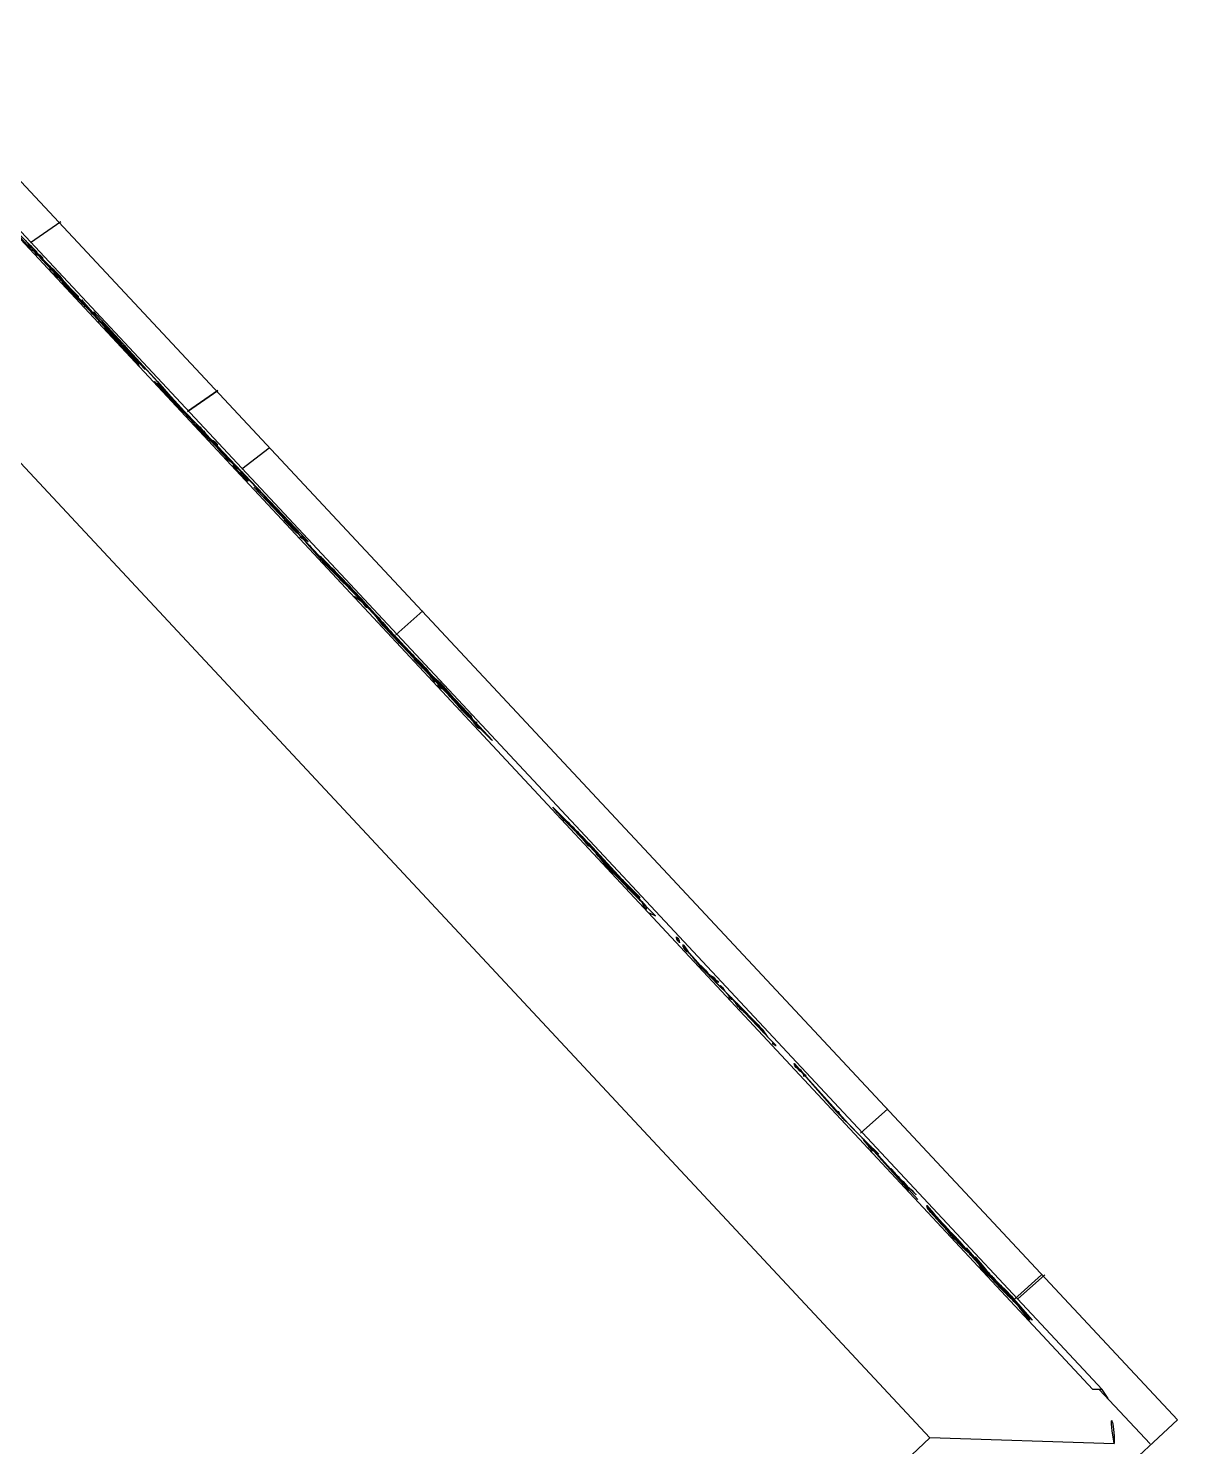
# Model space of a CAD drawing. Header units: millimetres. Extents: x -3.16865624 to -3.16864864, y -11.87708813 to -11.87708127.
# Drawn here: x -3.168653559 to -3.1686535209, y -11.8770827714 to -11.8770827244 of the extents above; entities that cross this region are included whole.
import ezdxf

# ---------------------------------------------------------------- set-up
doc = ezdxf.new("R2010")
doc.units = ezdxf.units.MM

msp = doc.modelspace()

# ---------------------------------------------------------------- linework, layer by layer
at = {"color": 7, "linetype": 'Continuous', "lineweight": 25}
for p, q in [((-3.1686535892, -11.8770826974), (-3.1686535209, -11.8770827705)), ((-3.1686535237, -11.8770827695), (-3.1686535885, -11.8770827)), ((-3.1686535883, -11.8770827), (-3.1686535234, -11.8770827695)), ((-3.1686535905, -11.8770827053), (-3.1686535291, -11.8770827711)), ((-3.1686535585, -11.877082732), (-3.1686535585, -11.8770827321)), ((-3.1686535573, -11.8770827334), (-3.1686535562, -11.8770827345)), ((-3.1686535573, -11.8770827334), (-3.1686535573, -11.8770827334)), ((-3.1686535553, -11.8770827356), (-3.1686535572, -11.8770827334)), ((-3.1686535569, -11.8770827338), (-3.1686535568, -11.8770827339)), ((-3.1686535569, -11.8770827338), (-3.1686535569, -11.8770827338)), ((-3.1686535551, -11.8770827357), (-3.1686535569, -11.8770827338)), ((-3.1686535569, -11.8770827338), (-3.1686535569, -11.8770827338)), ((-3.1686535568, -11.8770827338), (-3.1686535547, -11.8770827361)), ((-3.1686535568, -11.8770827338), (-3.1686535568, -11.8770827338)), ((-3.1686535567, -11.877082734), (-3.1686535568, -11.8770827338)), ((-3.1686535568, -11.8770827338), (-3.1686535568, -11.8770827338)), ((-3.1686535568, -11.8770827339), (-3.1686535568, -11.8770827339)), ((-3.1686535562, -11.8770827345), (-3.1686535562, -11.8770827345)), ((-3.1686535561, -11.8770827346), (-3.1686535561, -11.8770827346)), ((-3.1686535561, -11.8770827346), (-3.1686535561, -11.8770827346)), ((-3.1686535561, -11.8770827346), (-3.1686535561, -11.8770827346)), ((-3.1686535558, -11.8770827349), (-3.1686535558, -11.8770827349)), ((-3.1686535558, -11.8770827349), (-3.1686535558, -11.8770827349)), ((-3.1686535538, -11.8770827371), (-3.1686535558, -11.8770827349)), ((-3.1686535554, -11.8770827354), (-3.1686535553, -11.8770827356)), ((-3.1686535551, -11.8770827357), (-3.1686535551, -11.8770827357)), ((-3.1686535548, -11.8770827361), (-3.1686535548, -11.8770827361)), ((-3.1686535548, -11.8770827361), (-3.1686535548, -11.8770827361)), ((-3.1686535529, -11.8770827381), (-3.1686535548, -11.8770827361)), ((-3.1686535548, -11.8770827361), (-3.1686535533, -11.8770827376)), ((-3.1686535548, -11.8770827361), (-3.1686535548, -11.8770827361)), ((-3.1686535547, -11.8770827361), (-3.1686535533, -11.8770827377)), ((-3.1686535547, -11.8770827361), (-3.1686535547, -11.8770827361)), ((-3.1686535544, -11.8770827365), (-3.1686535544, -11.8770827365)), ((-3.1686535544, -11.8770827365), (-3.1686535544, -11.8770827365)), ((-3.1686535537, -11.8770827371), (-3.1686535527, -11.8770827364)), ((-3.1686535537, -11.8770827372), (-3.1686535538, -11.8770827371)), ((-3.1686535517, -11.8770827393), (-3.1686535537, -11.8770827372)), ((-3.1686535533, -11.8770827376), (-3.1686535533, -11.8770827376)), ((-3.1686535533, -11.8770827376), (-3.1686535533, -11.8770827376)), ((-3.1686535533, -11.8770827376), (-3.1686535533, -11.8770827376)), ((-3.1686535533, -11.8770827376), (-3.1686535533, -11.8770827376)), ((-3.1686535533, -11.8770827377), (-3.1686535518, -11.8770827392)), ((-3.1686535533, -11.8770827377), (-3.1686535533, -11.8770827377)), ((-3.1686535529, -11.8770827381), (-3.1686535529, -11.8770827381)), ((-3.1686535519, -11.877082739), (-3.168653551, -11.8770827383)), ((-3.1686535525, -11.8770827385), (-3.1686535523, -11.8770827387)), ((-3.1686535525, -11.8770827385), (-3.1686535525, -11.8770827385)), ((-3.1686535497, -11.8770827414), (-3.1686535525, -11.8770827385)), ((-3.1686535525, -11.8770827385), (-3.1686535525, -11.8770827385)), ((-3.1686535519, -11.8770827391), (-3.1686535519, -11.8770827391)), ((-3.1686535518, -11.8770827392), (-3.1686535497, -11.8770827414)), ((-3.1686535518, -11.8770827392), (-3.1686535518, -11.8770827392)), ((-3.1686535518, -11.8770827393), (-3.1686535518, -11.8770827393)), ((-3.1686535517, -11.8770827393), (-3.1686535517, -11.8770827393)), ((-3.1686535517, -11.8770827393), (-3.1686535517, -11.8770827393)), ((-3.1686535515, -11.8770827396), (-3.1686535496, -11.8770827416)), ((-3.1686535515, -11.8770827396), (-3.1686535515, -11.8770827396)), ((-3.1686535497, -11.8770827415), (-3.1686535509, -11.8770827402)), ((-3.1686535505, -11.8770827407), (-3.1686535505, -11.8770827407)), ((-3.1686535505, -11.8770827407), (-3.1686535505, -11.8770827407)), ((-3.1686535499, -11.8770827412), (-3.16865355, -11.8770827413)), ((-3.1686535499, -11.8770827413), (-3.1686535497, -11.8770827414)), ((-3.1686535497, -11.8770827414), (-3.1686535499, -11.8770827413)), ((-3.1686535498, -11.8770827414), (-3.1686535492, -11.8770827421)), ((-3.1686535497, -11.8770827414), (-3.1686535497, -11.8770827414)), ((-3.1686535497, -11.8770827414), (-3.1686535497, -11.8770827414)), ((-3.1686535495, -11.8770827417), (-3.1686535497, -11.8770827415)), ((-3.1686535496, -11.8770827416), (-3.1686535496, -11.8770827416)), ((-3.1686535483, -11.877082743), (-3.1686535495, -11.8770827417)), ((-3.1686535492, -11.8770827421), (-3.1686535487, -11.8770827426)), ((-3.1686535492, -11.8770827421), (-3.1686535492, -11.8770827421)), ((-3.1686535489, -11.8770827424), (-3.1686535477, -11.8770827436)), ((-3.1686535489, -11.8770827424), (-3.1686535489, -11.8770827424)), ((-3.1686535485, -11.8770827428), (-3.1686535485, -11.8770827428)), ((-3.1686535477, -11.8770827436), (-3.1686535477, -11.8770827436)), ((-3.1686535461, -11.8770827453), (-3.1686535436, -11.877082748)), ((-3.1686535461, -11.8770827453), (-3.1686535461, -11.8770827453)), ((-3.168653546, -11.8770827455), (-3.1686535461, -11.8770827453)), ((-3.1686535461, -11.8770827453), (-3.1686535461, -11.8770827453)), ((-3.1686535454, -11.8770827461), (-3.1686535454, -11.8770827461)), ((-3.1686535442, -11.8770827474), (-3.1686535443, -11.8770827472)), ((-3.1686535443, -11.8770827472), (-3.1686535442, -11.8770827474)), ((-3.1686535443, -11.8770827472), (-3.1686535443, -11.8770827472)), ((-3.1686535442, -11.8770827474), (-3.1686535442, -11.8770827474)), ((-3.1686535442, -11.8770827474), (-3.1686535442, -11.8770827474)), ((-3.1686535436, -11.877082748), (-3.1686535436, -11.877082748)), ((-3.1686535416, -11.8770827502), (-3.1686535416, -11.8770827502)), ((-3.1686535385, -11.8770827535), (-3.1686535416, -11.8770827502)), ((-3.1686535413, -11.8770827505), (-3.1686535415, -11.8770827503)), ((-3.1686535404, -11.8770827514), (-3.1686535393, -11.8770827526)), ((-3.1686535404, -11.8770827514), (-3.1686535404, -11.8770827514)), ((-3.1686535382, -11.8770827538), (-3.1686535385, -11.8770827535)), ((-3.1686535384, -11.8770827537), (-3.1686535382, -11.8770827538)), ((-3.1686535384, -11.8770827537), (-3.1686535384, -11.8770827537)), ((-3.1686535354, -11.8770827568), (-3.1686535354, -11.8770827569)), ((-3.1686535336, -11.8770827587), (-3.1686535336, -11.8770827587)), ((-3.1686535336, -11.8770827587), (-3.1686535336, -11.8770827587)), ((-3.1686535318, -11.8770827607), (-3.1686535336, -11.8770827587)), ((-3.1686535336, -11.8770827587), (-3.1686535322, -11.8770827603)), ((-3.1686535336, -11.8770827587), (-3.1686535336, -11.8770827587)), ((-3.1686535333, -11.8770827591), (-3.1686535332, -11.8770827591)), ((-3.1686535332, -11.8770827591), (-3.1686535333, -11.8770827591)), ((-3.1686535322, -11.8770827603), (-3.1686535322, -11.8770827603)), ((-3.168653532, -11.8770827605), (-3.1686535322, -11.8770827603)), ((-3.1686535322, -11.8770827603), (-3.1686535313, -11.8770827612)), ((-3.1686535322, -11.8770827603), (-3.1686535322, -11.8770827603)), ((-3.1686535322, -11.8770827603), (-3.1686535322, -11.8770827603)), ((-3.1686535322, -11.8770827603), (-3.1686535322, -11.8770827603)), ((-3.1686535312, -11.8770827613), (-3.168653532, -11.8770827605)), ((-3.1686535318, -11.8770827607), (-3.1686535318, -11.8770827607)), ((-3.1686535314, -11.8770827611), (-3.1686535298, -11.8770827629)), ((-3.1686535314, -11.8770827611), (-3.1686535314, -11.8770827611)), ((-3.1686535313, -11.8770827612), (-3.1686535313, -11.8770827612)), ((-3.1686535295, -11.8770827632), (-3.1686535313, -11.8770827612)), ((-3.1686535313, -11.8770827612), (-3.1686535313, -11.8770827612)), ((-3.1686535312, -11.8770827613), (-3.1686535304, -11.8770827622)), ((-3.1686535308, -11.8770827617), (-3.1686535312, -11.8770827613)), ((-3.1686535312, -11.8770827613), (-3.1686535312, -11.8770827613)), ((-3.1686535311, -11.8770827615), (-3.1686535311, -11.8770827615)), ((-3.168653531, -11.8770827616), (-3.168653531, -11.8770827616)), ((-3.1686535298, -11.8770827628), (-3.1686535298, -11.8770827628)), ((-3.1686535298, -11.8770827629), (-3.1686535298, -11.8770827629)), ((-3.1686535295, -11.8770827632), (-3.1686535295, -11.8770827632)), ((-3.1686535279, -11.8770827648), (-3.1686535273, -11.8770827655)), ((-3.1686535262, -11.8770827665), (-3.1686535253, -11.8770827657)), ((-3.168653527, -11.8770827659), (-3.1686535257, -11.8770827672)), ((-3.1686535257, -11.8770827672), (-3.1686535264, -11.8770827664)), ((-3.1686535257, -11.8770827672), (-3.1686535257, -11.8770827672)), ((-3.1686535235, -11.8770827695), (-3.1686535237, -11.8770827695)), ((-3.1686535234, -11.8770827695), (-3.1686535235, -11.8770827695)), ((-3.1686535235, -11.8770827695), (-3.1686535218, -11.8770827713)), ((-3.1686535218, -11.8770827713), (-3.1686535235, -11.8770827695)), ((-3.1686535232, -11.8770827698), (-3.1686535234, -11.8770827695)), ((-3.1686535584, -11.8770828054), (-3.1686535209, -11.8770827705)), ((-3.1686535291, -11.8770827711), (-3.1686535583, -11.8770827984)), ((-3.168653523, -11.8770827713), (-3.1686535291, -11.8770827711))]:
    msp.add_line(p, q, dxfattribs=at)
at = {"color": 8, "linetype": 'Continuous', "lineweight": 25}
for p, q in [((-3.1686535589, -11.8770827315), (-3.1686535579, -11.8770827308)), ((-3.1686535561, -11.8770827346), (-3.1686535561, -11.8770827346)), ((-3.1686535558, -11.8770827349), (-3.1686535558, -11.8770827349)), ((-3.1686535544, -11.8770827365), (-3.1686535544, -11.8770827365)), ((-3.1686535527, -11.8770827364), (-3.1686535537, -11.8770827371)), ((-3.1686535533, -11.8770827377), (-3.1686535533, -11.8770827377)), ((-3.1686535523, -11.8770827387), (-3.1686535523, -11.8770827387)), ((-3.1686535517, -11.8770827393), (-3.1686535517, -11.8770827393)), ((-3.1686535499, -11.8770827413), (-3.1686535499, -11.8770827413)), ((-3.1686535498, -11.8770827414), (-3.1686535498, -11.8770827414)), ((-3.1686535487, -11.8770827426), (-3.1686535487, -11.8770827426)), ((-3.1686535459, -11.8770827437), (-3.1686535468, -11.8770827445)), ((-3.1686535393, -11.8770827526), (-3.1686535393, -11.8770827526)), ((-3.1686535333, -11.8770827591), (-3.1686535333, -11.8770827591)), ((-3.1686535333, -11.8770827591), (-3.1686535333, -11.8770827591)), ((-3.1686535314, -11.877082761), (-3.1686535305, -11.8770827602)), ((-3.1686535313, -11.8770827612), (-3.1686535313, -11.8770827612)), ((-3.1686535304, -11.8770827622), (-3.1686535304, -11.8770827622)), ((-3.1686535254, -11.8770827657), (-3.1686535263, -11.8770827665))]:
    msp.add_line(p, q, dxfattribs=at)
at = {"color": 7, "linetype": 'Continuous', "lineweight": 25}
msp.add_ellipse((-3.1686535255, -11.8770827712), major_axis=(0.00000000233, 0.00000000092), ratio=0.9975, start_param=5.8725, end_param=6.6579, dxfattribs=at)
for points, knots in [([(-3.1686535605, -11.87708273), (-3.1686535604, -11.8770827301), (-3.1686535602, -11.8770827303), (-3.1686535597, -11.8770827308), (-3.1686535593, -11.8770827313), (-3.1686535589, -11.8770827317), (-3.1686535589, -11.8770827317), (-3.1686535589, -11.8770827317)], [0, 0, 0, 0, 0.1365, 0.3195, 0.6526, 0.8338, 1, 1, 1, 1]), ([(-3.1686535589, -11.8770827317), (-3.1686535589, -11.8770827317), (-3.1686535589, -11.8770827316), (-3.1686535592, -11.8770827313), (-3.1686535596, -11.8770827309), (-3.1686535599, -11.8770827306), (-3.16865356, -11.8770827304)], [0, 0, 0, 0, 0.2746, 0.5551, 0.7743, 1, 1, 1, 1]), ([(-3.168653559, -11.8770827315), (-3.1686535588, -11.8770827317), (-3.1686535585, -11.8770827321), (-3.168653558, -11.8770827325), (-3.1686535577, -11.8770827329), (-3.1686535576, -11.877082733), (-3.1686535575, -11.8770827331)], [0, 0, 0, 0, 0.2564, 0.532, 0.7593, 1, 1, 1, 1]), ([(-3.168653559, -11.8770827315), (-3.1686535589, -11.8770827316), (-3.1686535589, -11.8770827317), (-3.1686535588, -11.8770827318), (-3.1686535587, -11.8770827318), (-3.1686535587, -11.8770827319)], [0, 0, 0, 0, 0.3114, 0.5888, 1, 1, 1, 1]), ([(-3.1686535587, -11.8770827319), (-3.1686535587, -11.8770827318), (-3.1686535587, -11.8770827318), (-3.1686535588, -11.8770827317), (-3.1686535589, -11.8770827316), (-3.168653559, -11.8770827315)], [0, 0, 0, 0, 0.2488, 0.5115, 1, 1, 1, 1]), ([(-3.1686535575, -11.8770827331), (-3.1686535576, -11.877082733), (-3.1686535577, -11.8770827329), (-3.1686535582, -11.8770827324), (-3.1686535586, -11.877082732), (-3.1686535588, -11.8770827317), (-3.168653559, -11.8770827315)], [0, 0, 0, 0, 0.3186, 0.5926, 0.7968, 1, 1, 1, 1]), ([(-3.1686535587, -11.8770827319), (-3.1686535587, -11.8770827319), (-3.1686535586, -11.8770827319), (-3.1686535585, -11.877082732), (-3.1686535585, -11.877082732), (-3.1686535585, -11.877082732)], [0, 0, 0, 0, 0.2282, 0.4926, 1, 1, 1, 1]), ([(-3.1686535585, -11.877082732), (-3.1686535585, -11.877082732), (-3.1686535585, -11.877082732), (-3.1686535586, -11.8770827319), (-3.1686535586, -11.8770827319), (-3.1686535587, -11.8770827319)], [0, 0, 0, 0, 0.65936, 0.84712, 1, 1, 1, 1]), ([(-3.1686535585, -11.8770827321), (-3.1686535585, -11.8770827321), (-3.1686535585, -11.8770827321), (-3.1686535585, -11.8770827321), (-3.1686535585, -11.877082732)], [0, 0, 0, 0, 0.73649, 1, 1, 1, 1]), ([(-3.1686535583, -11.8770827323), (-3.1686535583, -11.8770827323), (-3.1686535582, -11.8770827324), (-3.168653558, -11.8770827326), (-3.1686535577, -11.877082733), (-3.1686535572, -11.8770827335), (-3.1686535568, -11.8770827339), (-3.1686535566, -11.8770827341)], [0, 0, 0, 0, 0.2201, 0.4166, 0.6044, 0.8054, 1, 1, 1, 1]), ([(-3.1686535579, -11.8770827327), (-3.1686535581, -11.8770827326), (-3.1686535583, -11.8770827324), (-3.1686535583, -11.8770827323), (-3.1686535583, -11.8770827323)], [0, 0, 0, 0, 0.5323, 1, 1, 1, 1]), ([(-3.1686535567, -11.877082734), (-3.1686535569, -11.8770827338), (-3.1686535571, -11.8770827335), (-3.1686535576, -11.8770827331), (-3.1686535578, -11.8770827328), (-3.1686535579, -11.8770827327)], [0, 0, 0, 0, 0.29867, 0.57129, 1, 1, 1, 1]), ([(-3.1686535575, -11.8770827331), (-3.1686535575, -11.8770827331), (-3.1686535573, -11.8770827333), (-3.1686535573, -11.8770827333), (-3.1686535573, -11.8770827333)], [0, 0, 0, 0, 0.5458, 1, 1, 1, 1]), ([(-3.1686535573, -11.8770827333), (-3.1686535573, -11.8770827333), (-3.1686535573, -11.8770827333), (-3.1686535575, -11.8770827332), (-3.1686535575, -11.8770827331)], [0, 0, 0, 0, 0.5711, 1, 1, 1, 1]), ([(-3.168653557, -11.8770827337), (-3.1686535571, -11.8770827336), (-3.1686535572, -11.8770827334), (-3.1686535573, -11.8770827334), (-3.1686535573, -11.8770827334)], [0, 0, 0, 0, 0.5098, 1, 1, 1, 1]), ([(-3.1686535572, -11.8770827334), (-3.1686535572, -11.8770827335), (-3.1686535572, -11.8770827335), (-3.168653557, -11.8770827337), (-3.1686535569, -11.8770827338)], [0, 0, 0, 0, 0.5948, 1, 1, 1, 1]), ([(-3.1686535567, -11.877082734), (-3.1686535567, -11.877082734), (-3.1686535568, -11.8770827339), (-3.1686535569, -11.8770827338), (-3.168653557, -11.8770827337), (-3.168653557, -11.8770827337)], [0, 0, 0, 0, 0.2703, 0.5359, 1, 1, 1, 1]), ([(-3.1686535569, -11.8770827338), (-3.1686535568, -11.8770827339), (-3.1686535567, -11.877082734), (-3.1686535565, -11.8770827342), (-3.1686535563, -11.8770827344), (-3.1686535562, -11.8770827345)], [0, 0, 0, 0, 0.298, 0.573, 1, 1, 1, 1]), ([(-3.1686535568, -11.8770827339), (-3.1686535567, -11.877082734), (-3.1686535565, -11.8770827342), (-3.1686535563, -11.8770827344), (-3.1686535562, -11.8770827345), (-3.1686535562, -11.8770827346), (-3.1686535561, -11.8770827346)], [0, 0, 0, 0, 0.3038, 0.5746, 0.7652, 1, 1, 1, 1]), ([(-3.1686535565, -11.8770827342), (-3.1686535565, -11.8770827342), (-3.1686535566, -11.8770827341), (-3.1686535567, -11.8770827341), (-3.1686535567, -11.877082734)], [0, 0, 0, 0, 0.5241, 1, 1, 1, 1]), ([(-3.1686535561, -11.8770827346), (-3.1686535561, -11.8770827346), (-3.1686535561, -11.8770827346), (-3.1686535561, -11.8770827346), (-3.1686535562, -11.8770827345), (-3.1686535563, -11.8770827344), (-3.1686535564, -11.8770827343), (-3.1686535565, -11.8770827342), (-3.1686535566, -11.877082734), (-3.1686535567, -11.877082734)], [0, 0, 0, 0, 0.3019, 0.4372, 0.5117, 0.5932, 0.7066, 0.84, 1, 1, 1, 1]), ([(-3.1686535553, -11.8770827356), (-3.1686535554, -11.8770827354), (-3.1686535556, -11.8770827352), (-3.168653556, -11.8770827348), (-3.1686535564, -11.8770827344), (-3.1686535566, -11.8770827341), (-3.1686535567, -11.877082734)], [0, 0, 0, 0, 0.3398, 0.6058, 0.7985, 1, 1, 1, 1]), ([(-3.1686535566, -11.8770827341), (-3.1686535565, -11.8770827342), (-3.1686535562, -11.8770827345), (-3.1686535559, -11.8770827349), (-3.1686535556, -11.8770827352), (-3.1686535553, -11.8770827355), (-3.1686535553, -11.8770827355), (-3.1686535553, -11.8770827356)], [0, 0, 0, 0, 0.1576, 0.3158, 0.4901, 0.7209, 1, 1, 1, 1]), ([(-3.1686535562, -11.8770827345), (-3.1686535562, -11.8770827345), (-3.1686535562, -11.8770827345), (-3.1686535563, -11.8770827345), (-3.1686535564, -11.8770827344), (-3.1686535564, -11.8770827343), (-3.1686535565, -11.8770827342)], [0, 0, 0, 0, 0.4508, 0.7185, 0.8677, 1, 1, 1, 1]), ([(-3.1686535562, -11.8770827345), (-3.1686535561, -11.8770827346), (-3.168653556, -11.8770827348), (-3.1686535558, -11.877082735), (-3.1686535556, -11.8770827352), (-3.1686535555, -11.8770827353), (-3.1686535554, -11.8770827354)], [0, 0, 0, 0, 0.234, 0.4712, 0.7036, 1, 1, 1, 1]), ([(-3.1686535561, -11.8770827346), (-3.1686535561, -11.8770827346), (-3.1686535561, -11.8770827346), (-3.1686535561, -11.8770827346), (-3.1686535561, -11.8770827346), (-3.1686535561, -11.8770827346)], [0, 0, 0, 0, 0.145, 0.3669, 1, 1, 1, 1]), ([(-3.1686535558, -11.8770827349), (-3.1686535558, -11.877082735), (-3.1686535557, -11.877082735), (-3.1686535556, -11.8770827352), (-3.1686535553, -11.8770827354), (-3.1686535552, -11.8770827356), (-3.1686535551, -11.8770827357)], [0, 0, 0, 0, 0.2284, 0.4682, 0.7005, 1, 1, 1, 1]), ([(-3.1686535558, -11.8770827349), (-3.1686535558, -11.8770827349), (-3.1686535558, -11.8770827349), (-3.1686535558, -11.8770827349), (-3.1686535558, -11.8770827349)], [0, 0, 0, 0, 0.712, 1, 1, 1, 1]), ([(-3.1686535548, -11.8770827361), (-3.1686535548, -11.8770827361), (-3.1686535547, -11.8770827362), (-3.1686535545, -11.8770827363), (-3.1686535545, -11.8770827364), (-3.1686535544, -11.8770827365), (-3.1686535544, -11.8770827365), (-3.1686535544, -11.8770827365), (-3.1686535544, -11.8770827365)], [0, 0, 0, 0, 0.1657, 0.2965, 0.4101, 0.5181, 0.6696, 1, 1, 1, 1]), ([(-3.1686535544, -11.8770827365), (-3.1686535544, -11.8770827364), (-3.1686535545, -11.8770827364), (-3.1686535546, -11.8770827363), (-3.1686535547, -11.8770827362), (-3.1686535547, -11.8770827361), (-3.1686535548, -11.8770827361)], [0, 0, 0, 0, 0.248, 0.4682, 0.6929, 1, 1, 1, 1]), ([(-3.1686535544, -11.8770827365), (-3.1686535544, -11.8770827365), (-3.1686535544, -11.8770827365), (-3.1686535544, -11.8770827365), (-3.1686535544, -11.8770827365)], [0, 0, 0, 0, 0.69746, 1, 1, 1, 1]), ([(-3.1686535533, -11.8770827376), (-3.1686535533, -11.8770827376), (-3.1686535533, -11.8770827376), (-3.1686535533, -11.8770827377), (-3.1686535533, -11.8770827377), (-3.1686535533, -11.8770827377)], [0, 0, 0, 0, 0.6971, 0.8746, 1, 1, 1, 1]), ([(-3.1686535532, -11.8770827378), (-3.1686535532, -11.8770827377), (-3.1686535533, -11.8770827376), (-3.1686535533, -11.8770827376), (-3.1686535533, -11.8770827376)], [0, 0, 0, 0, 0.5439, 1, 1, 1, 1]), ([(-3.1686535533, -11.8770827376), (-3.1686535532, -11.8770827378), (-3.168653553, -11.877082738), (-3.1686535527, -11.8770827383), (-3.1686535524, -11.8770827386), (-3.1686535523, -11.8770827388), (-3.1686535522, -11.8770827389)], [0, 0, 0, 0, 0.4102, 0.6848, 0.8513, 1, 1, 1, 1]), ([(-3.1686535533, -11.8770827377), (-3.1686535533, -11.8770827377), (-3.1686535532, -11.8770827377), (-3.1686535531, -11.8770827378), (-3.168653553, -11.877082738), (-3.1686535529, -11.8770827381), (-3.1686535529, -11.8770827381)], [0, 0, 0, 0, 0.2313, 0.4516, 0.6837, 1, 1, 1, 1]), ([(-3.168653553, -11.877082738), (-3.168653553, -11.877082738), (-3.1686535531, -11.8770827378), (-3.1686535532, -11.8770827378), (-3.1686535532, -11.8770827378)], [0, 0, 0, 0, 0.529, 1, 1, 1, 1]), ([(-3.1686535527, -11.8770827382), (-3.1686535528, -11.8770827382), (-3.1686535529, -11.8770827381), (-3.1686535529, -11.877082738), (-3.168653553, -11.877082738)], [0, 0, 0, 0, 0.5335, 1, 1, 1, 1]), ([(-3.1686535527, -11.8770827383), (-3.1686535527, -11.8770827383), (-3.1686535527, -11.8770827383), (-3.1686535527, -11.8770827383), (-3.1686535527, -11.8770827382)], [0, 0, 0, 0, 0.5393, 1, 1, 1, 1]), ([(-3.1686535521, -11.8770827389), (-3.1686535522, -11.8770827388), (-3.1686535524, -11.8770827387), (-3.1686535525, -11.8770827385), (-3.1686535526, -11.8770827384), (-3.1686535526, -11.8770827384), (-3.1686535527, -11.8770827383)], [0, 0, 0, 0, 0.34954, 0.6981, 0.91971, 1, 1, 1, 1]), ([(-3.1686535523, -11.8770827387), (-3.1686535522, -11.8770827388), (-3.1686535521, -11.8770827389), (-3.168653552, -11.8770827391), (-3.1686535519, -11.8770827391)], [0, 0, 0, 0, 0.6067, 1, 1, 1, 1]), ([(-3.1686535522, -11.8770827389), (-3.1686535521, -11.8770827389), (-3.168653552, -11.877082739), (-3.1686535519, -11.8770827391), (-3.1686535518, -11.8770827393), (-3.1686535517, -11.8770827393), (-3.1686535517, -11.8770827394), (-3.1686535517, -11.8770827394)], [0, 0, 0, 0, 0.1904, 0.3639, 0.5372, 0.7512, 1, 1, 1, 1]), ([(-3.1686535517, -11.8770827394), (-3.1686535517, -11.8770827394), (-3.1686535517, -11.8770827393), (-3.1686535518, -11.8770827393), (-3.1686535519, -11.8770827392), (-3.168653552, -11.8770827391), (-3.1686535521, -11.877082739), (-3.1686535521, -11.8770827389)], [0, 0, 0, 0, 0.2294, 0.4287, 0.6129, 0.8086, 1, 1, 1, 1]), ([(-3.1686535519, -11.8770827391), (-3.1686535519, -11.8770827391), (-3.1686535518, -11.8770827392), (-3.1686535518, -11.8770827392), (-3.1686535518, -11.8770827393)], [0, 0, 0, 0, 0.5301, 1, 1, 1, 1]), ([(-3.1686535518, -11.8770827393), (-3.1686535518, -11.8770827393), (-3.1686535517, -11.8770827393), (-3.1686535517, -11.8770827393), (-3.1686535517, -11.8770827393), (-3.1686535517, -11.8770827393)], [0, 0, 0, 0, 0.1606, 0.4128, 1, 1, 1, 1]), ([(-3.1686535513, -11.8770827398), (-3.1686535513, -11.8770827398), (-3.1686535514, -11.8770827397), (-3.1686535515, -11.8770827396), (-3.1686535515, -11.8770827396)], [0, 0, 0, 0, 0.5257, 1, 1, 1, 1]), ([(-3.1686535509, -11.8770827402), (-3.168653551, -11.8770827401), (-3.1686535511, -11.87708274), (-3.1686535512, -11.8770827399), (-3.1686535513, -11.8770827398)], [0, 0, 0, 0, 0.6869, 1, 1, 1, 1]), ([(-3.1686535505, -11.8770827407), (-3.1686535505, -11.8770827407), (-3.1686535505, -11.8770827407), (-3.1686535504, -11.8770827407), (-3.1686535504, -11.8770827407), (-3.1686535503, -11.8770827408), (-3.1686535502, -11.8770827409), (-3.1686535501, -11.8770827411), (-3.16865355, -11.8770827412), (-3.1686535499, -11.8770827413)], [0, 0, 0, 0, 0.3048, 0.441, 0.5155, 0.597, 0.7104, 0.8426, 1, 1, 1, 1]), ([(-3.1686535504, -11.8770827407), (-3.1686535504, -11.8770827407), (-3.1686535504, -11.8770827407), (-3.1686535505, -11.8770827407), (-3.1686535505, -11.8770827407), (-3.1686535505, -11.8770827407)], [0, 0, 0, 0, 0.1579, 0.4095, 1, 1, 1, 1]), ([(-3.1686535503, -11.8770827409), (-3.1686535503, -11.8770827408), (-3.1686535504, -11.8770827408), (-3.1686535504, -11.8770827407), (-3.1686535504, -11.8770827407)], [0, 0, 0, 0, 0.53013, 1, 1, 1, 1]), ([(-3.1686535499, -11.8770827413), (-3.16865355, -11.8770827412), (-3.1686535501, -11.877082741), (-3.1686535502, -11.8770827409), (-3.1686535503, -11.8770827409)], [0, 0, 0, 0, 0.6067, 1, 1, 1, 1]), ([(-3.1686535499, -11.8770827412), (-3.1686535499, -11.8770827413), (-3.1686535499, -11.8770827413), (-3.1686535499, -11.8770827413), (-3.1686535498, -11.8770827414), (-3.1686535498, -11.8770827414)], [0, 0, 0, 0, 0.1793, 0.4354, 1, 1, 1, 1]), ([(-3.1686535499, -11.8770827413), (-3.1686535499, -11.8770827413), (-3.1686535499, -11.8770827413), (-3.1686535499, -11.8770827413), (-3.1686535499, -11.8770827412)], [0, 0, 0, 0, 0.5708, 1, 1, 1, 1]), ([(-3.1686535496, -11.8770827416), (-3.1686535497, -11.8770827415), (-3.1686535497, -11.8770827415), (-3.1686535498, -11.8770827414), (-3.1686535498, -11.8770827414), (-3.1686535499, -11.8770827413)], [0, 0, 0, 0, 0.6463, 0.8362, 1, 1, 1, 1]), ([(-3.1686535493, -11.8770827419), (-3.1686535492, -11.877082742), (-3.1686535491, -11.8770827421), (-3.1686535483, -11.8770827429), (-3.1686535474, -11.8770827439), (-3.1686535467, -11.8770827447), (-3.1686535464, -11.877082745)], [0, 0, 0, 0, 0.2749, 0.5513, 0.7694, 1, 1, 1, 1]), ([(-3.168653549, -11.8770827422), (-3.1686535491, -11.8770827421), (-3.1686535492, -11.877082742), (-3.1686535493, -11.8770827419), (-3.1686535493, -11.8770827419)], [0, 0, 0, 0, 0.54694, 1, 1, 1, 1]), ([(-3.1686535485, -11.8770827428), (-3.1686535485, -11.8770827428), (-3.1686535485, -11.8770827428), (-3.1686535486, -11.8770827427), (-3.1686535487, -11.8770827425), (-3.1686535488, -11.8770827424), (-3.1686535489, -11.8770827424)], [0, 0, 0, 0, 0.2264, 0.4539, 0.6859, 1, 1, 1, 1]), ([(-3.1686535463, -11.8770827451), (-3.1686535467, -11.8770827447), (-3.1686535473, -11.877082744), (-3.1686535483, -11.8770827429), (-3.1686535488, -11.8770827425), (-3.168653549, -11.8770827422)], [0, 0, 0, 0, 0.3363, 0.6079, 1, 1, 1, 1]), ([(-3.1686535487, -11.8770827426), (-3.1686535487, -11.8770827426), (-3.1686535486, -11.8770827427), (-3.1686535485, -11.8770827428), (-3.1686535485, -11.8770827428)], [0, 0, 0, 0, 0.671, 1, 1, 1, 1]), ([(-3.1686535477, -11.8770827436), (-3.1686535478, -11.8770827436), (-3.1686535479, -11.8770827434), (-3.1686535482, -11.8770827432), (-3.1686535483, -11.8770827431), (-3.1686535483, -11.877082743)], [0, 0, 0, 0, 0.1779, 0.3484, 1, 1, 1, 1]), ([(-3.1686535479, -11.8770827434), (-3.1686535479, -11.8770827434), (-3.1686535479, -11.8770827434), (-3.1686535477, -11.8770827436), (-3.1686535474, -11.8770827439), (-3.1686535469, -11.8770827445), (-3.1686535464, -11.877082745), (-3.1686535462, -11.8770827452)], [0, 0, 0, 0, 0.2356, 0.4417, 0.6157, 0.802, 1, 1, 1, 1]), ([(-3.1686535462, -11.8770827452), (-3.1686535463, -11.8770827451), (-3.1686535466, -11.8770827448), (-3.168653547, -11.8770827444), (-3.1686535473, -11.8770827441), (-3.1686535476, -11.8770827437), (-3.1686535478, -11.8770827435), (-3.1686535479, -11.8770827434), (-3.1686535479, -11.8770827434)], [0, 0, 0, 0, 0.1235, 0.2375, 0.3504, 0.4666, 0.7264, 1, 1, 1, 1]), ([(-3.1686535457, -11.8770827458), (-3.1686535459, -11.8770827456), (-3.1686535462, -11.8770827452), (-3.1686535467, -11.8770827447), (-3.1686535471, -11.8770827443), (-3.1686535473, -11.8770827441), (-3.1686535474, -11.877082744), (-3.1686535474, -11.877082744)], [0, 0, 0, 0, 0.19745, 0.37705, 0.56117, 0.77695, 1, 1, 1, 1]), ([(-3.1686535474, -11.877082744), (-3.1686535473, -11.877082744), (-3.1686535473, -11.8770827441), (-3.1686535469, -11.8770827445), (-3.1686535463, -11.8770827451), (-3.1686535459, -11.8770827456), (-3.1686535457, -11.8770827458)], [0, 0, 0, 0, 0.2872, 0.5671, 0.7772, 1, 1, 1, 1]), ([(-3.1686535464, -11.877082745), (-3.1686535462, -11.8770827452), (-3.168653546, -11.8770827454), (-3.1686535458, -11.8770827457), (-3.1686535457, -11.8770827458)], [0, 0, 0, 0, 0.58326, 1, 1, 1, 1]), ([(-3.1686535462, -11.8770827452), (-3.1686535461, -11.8770827454), (-3.1686535458, -11.8770827457), (-3.1686535455, -11.8770827459), (-3.1686535454, -11.8770827461)], [0, 0, 0, 0, 0.53988, 1, 1, 1, 1]), ([(-3.1686535457, -11.8770827458), (-3.1686535457, -11.8770827458), (-3.1686535458, -11.8770827457), (-3.1686535459, -11.8770827455), (-3.1686535461, -11.8770827454), (-3.1686535462, -11.8770827453), (-3.1686535462, -11.8770827452), (-3.1686535462, -11.8770827452), (-3.1686535462, -11.8770827452)], [0, 0, 0, 0, 0.0635, 0.1257, 0.1934, 0.2821, 0.5581, 1, 1, 1, 1]), ([(-3.1686535462, -11.8770827452), (-3.1686535462, -11.8770827452), (-3.1686535462, -11.8770827452), (-3.1686535462, -11.8770827453), (-3.1686535462, -11.8770827453)], [0, 0, 0, 0, 0.575, 1, 1, 1, 1]), ([(-3.1686535462, -11.8770827453), (-3.1686535462, -11.8770827453), (-3.1686535461, -11.8770827453), (-3.168653546, -11.8770827455), (-3.1686535459, -11.8770827456), (-3.1686535458, -11.8770827457), (-3.1686535457, -11.8770827458)], [0, 0, 0, 0, 0.3399, 0.6219, 0.8154, 1, 1, 1, 1]), ([(-3.1686535442, -11.8770827474), (-3.1686535446, -11.877082747), (-3.1686535453, -11.8770827462), (-3.168653546, -11.8770827454), (-3.1686535463, -11.8770827451)], [0, 0, 0, 0, 0.5519, 1, 1, 1, 1]), ([(-3.1686535443, -11.8770827472), (-3.1686535444, -11.8770827471), (-3.1686535446, -11.8770827469), (-3.1686535451, -11.8770827464), (-3.1686535457, -11.8770827458), (-3.168653546, -11.8770827454), (-3.1686535462, -11.8770827452)], [0, 0, 0, 0, 0.31371, 0.59352, 0.7982, 1, 1, 1, 1]), ([(-3.1686535454, -11.8770827461), (-3.1686535454, -11.8770827461), (-3.1686535454, -11.8770827461), (-3.1686535454, -11.877082746), (-3.1686535455, -11.877082746), (-3.1686535456, -11.8770827459), (-3.1686535457, -11.8770827457), (-3.1686535459, -11.8770827456), (-3.168653546, -11.8770827455)], [0, 0, 0, 0, 0.24745, 0.3998, 0.4795, 0.57018, 0.76859, 1, 1, 1, 1]), ([(-3.1686535457, -11.8770827458), (-3.1686535454, -11.8770827461), (-3.1686535449, -11.8770827466), (-3.1686535444, -11.8770827472), (-3.1686535441, -11.8770827475), (-3.168653544, -11.8770827476), (-3.168653544, -11.8770827476)], [0, 0, 0, 0, 0.2683, 0.5397, 0.7645, 1, 1, 1, 1]), ([(-3.1686535457, -11.8770827458), (-3.1686535454, -11.877082746), (-3.1686535451, -11.8770827463), (-3.1686535448, -11.8770827467), (-3.1686535447, -11.8770827468), (-3.1686535447, -11.8770827468), (-3.1686535447, -11.8770827468)], [0, 0, 0, 0, 0.6377, 0.9024, 0.9632, 1, 1, 1, 1]), ([(-3.1686535457, -11.8770827458), (-3.1686535456, -11.8770827459), (-3.1686535455, -11.877082746), (-3.1686535455, -11.8770827461), (-3.1686535454, -11.8770827461)], [0, 0, 0, 0, 0.5805, 1, 1, 1, 1]), ([(-3.1686535454, -11.8770827461), (-3.1686535455, -11.877082746), (-3.1686535455, -11.877082746), (-3.1686535456, -11.8770827459), (-3.1686535457, -11.8770827458)], [0, 0, 0, 0, 0.533, 1, 1, 1, 1]), ([(-3.1686535444, -11.8770827472), (-3.1686535445, -11.8770827471), (-3.1686535447, -11.8770827469), (-3.1686535451, -11.8770827464), (-3.1686535455, -11.877082746), (-3.1686535457, -11.8770827458)], [0, 0, 0, 0, 0.2805, 0.5503, 1, 1, 1, 1]), ([(-3.1686535451, -11.8770827464), (-3.1686535451, -11.8770827464), (-3.1686535451, -11.8770827464), (-3.1686535452, -11.8770827463), (-3.1686535453, -11.8770827462), (-3.1686535454, -11.8770827461), (-3.1686535454, -11.8770827461)], [0, 0, 0, 0, 0.4564, 0.7273, 0.8746, 1, 1, 1, 1]), ([(-3.1686535454, -11.8770827461), (-3.1686535454, -11.8770827462), (-3.1686535453, -11.8770827463), (-3.1686535452, -11.8770827463), (-3.1686535452, -11.8770827463)], [0, 0, 0, 0, 0.5319, 1, 1, 1, 1]), ([(-3.1686535452, -11.8770827463), (-3.1686535452, -11.8770827463), (-3.1686535451, -11.8770827464), (-3.1686535451, -11.8770827464), (-3.1686535451, -11.8770827464)], [0, 0, 0, 0, 0.4368, 1, 1, 1, 1]), ([(-3.1686535447, -11.8770827468), (-3.1686535446, -11.8770827469), (-3.1686535445, -11.877082747), (-3.1686535444, -11.8770827471), (-3.1686535444, -11.8770827472), (-3.1686535443, -11.8770827472), (-3.1686535443, -11.8770827472)], [0, 0, 0, 0, 0.2125, 0.44148, 0.68018, 1, 1, 1, 1]), ([(-3.168653544, -11.8770827476), (-3.168653544, -11.8770827476), (-3.1686535441, -11.8770827476), (-3.1686535443, -11.8770827473), (-3.1686535444, -11.8770827472)], [0, 0, 0, 0, 0.58139, 1, 1, 1, 1]), ([(-3.1686535441, -11.8770827474), (-3.1686535441, -11.8770827474), (-3.1686535442, -11.8770827474), (-3.1686535442, -11.8770827474), (-3.1686535442, -11.8770827474), (-3.1686535442, -11.8770827474)], [0, 0, 0, 0, 0.165, 0.4181, 1, 1, 1, 1]), ([(-3.1686535436, -11.877082748), (-3.1686535436, -11.877082748), (-3.1686535438, -11.8770827478), (-3.168653544, -11.8770827476), (-3.1686535441, -11.8770827475), (-3.1686535441, -11.8770827475), (-3.1686535441, -11.8770827474)], [0, 0, 0, 0, 0.3992, 0.6508, 0.8176, 1, 1, 1, 1]), ([(-3.1686535416, -11.8770827502), (-3.1686535412, -11.8770827507), (-3.1686535405, -11.8770827513), (-3.1686535397, -11.8770827522), (-3.1686535396, -11.8770827523), (-3.1686535396, -11.8770827524)], [0, 0, 0, 0, 0.4909, 0.7454, 1, 1, 1, 1]), ([(-3.1686535415, -11.8770827503), (-3.1686535414, -11.8770827504), (-3.1686535412, -11.8770827506), (-3.1686535408, -11.877082751), (-3.1686535403, -11.8770827515), (-3.16865354, -11.8770827519), (-3.1686535399, -11.877082752)], [0, 0, 0, 0, 0.3287, 0.6012, 0.7986, 1, 1, 1, 1]), ([(-3.1686535404, -11.8770827515), (-3.1686535405, -11.8770827513), (-3.1686535407, -11.8770827511), (-3.1686535411, -11.8770827507), (-3.1686535412, -11.8770827506), (-3.1686535413, -11.8770827505)], [0, 0, 0, 0, 0.2739, 0.5383, 1, 1, 1, 1]), ([(-3.1686535396, -11.8770827524), (-3.1686535396, -11.8770827524), (-3.1686535396, -11.8770827523), (-3.1686535398, -11.8770827521), (-3.1686535401, -11.8770827518), (-3.1686535403, -11.8770827516), (-3.1686535404, -11.8770827515)], [0, 0, 0, 0, 0.2951, 0.5763, 0.7867, 1, 1, 1, 1]), ([(-3.1686535387, -11.8770827532), (-3.168653539, -11.877082753), (-3.1686535395, -11.8770827525), (-3.1686535401, -11.8770827518), (-3.1686535404, -11.8770827514)], [0, 0, 0, 0, 0.46293, 1, 1, 1, 1]), ([(-3.1686535399, -11.877082752), (-3.1686535396, -11.8770827523), (-3.1686535392, -11.8770827527), (-3.1686535388, -11.8770827532), (-3.1686535385, -11.8770827535), (-3.1686535385, -11.8770827535), (-3.1686535385, -11.8770827536)], [0, 0, 0, 0, 0.2995, 0.5889, 0.8116, 1, 1, 1, 1]), ([(-3.1686535393, -11.8770827526), (-3.1686535392, -11.8770827528), (-3.168653539, -11.877082753), (-3.1686535388, -11.8770827532), (-3.1686535386, -11.8770827534), (-3.1686535385, -11.8770827535), (-3.1686535384, -11.8770827536), (-3.1686535384, -11.8770827537)], [0, 0, 0, 0, 0.3162, 0.4837, 0.5971, 0.7412, 1, 1, 1, 1]), ([(-3.1686535385, -11.8770827536), (-3.1686535385, -11.8770827535), (-3.1686535385, -11.8770827535), (-3.1686535387, -11.8770827533), (-3.1686535387, -11.8770827532)], [0, 0, 0, 0, 0.5384, 1, 1, 1, 1]), ([(-3.1686535375, -11.8770827545), (-3.1686535375, -11.8770827545), (-3.1686535375, -11.8770827546), (-3.1686535374, -11.8770827547), (-3.1686535373, -11.8770827548)], [0, 0, 0, 0, 0.5749, 1, 1, 1, 1]), ([(-3.1686535374, -11.8770827547), (-3.1686535374, -11.8770827546), (-3.1686535375, -11.8770827545), (-3.1686535375, -11.8770827545), (-3.1686535375, -11.8770827545)], [0, 0, 0, 0, 0.5575, 1, 1, 1, 1]), ([(-3.1686535371, -11.877082755), (-3.1686535372, -11.877082755), (-3.1686535373, -11.8770827548), (-3.1686535373, -11.8770827547), (-3.1686535374, -11.8770827547)], [0, 0, 0, 0, 0.5123, 1, 1, 1, 1]), ([(-3.1686535373, -11.8770827548), (-3.1686535372, -11.8770827549), (-3.1686535371, -11.877082755), (-3.1686535367, -11.8770827555), (-3.1686535363, -11.8770827559), (-3.168653536, -11.8770827562), (-3.1686535359, -11.8770827563)], [0, 0, 0, 0, 0.3179, 0.6026, 0.8062, 1, 1, 1, 1]), ([(-3.1686535359, -11.8770827563), (-3.168653536, -11.8770827562), (-3.1686535363, -11.8770827559), (-3.1686535367, -11.8770827554), (-3.168653537, -11.8770827552), (-3.1686535371, -11.877082755)], [0, 0, 0, 0, 0.2726, 0.5398, 1, 1, 1, 1]), ([(-3.1686535364, -11.8770827558), (-3.1686535364, -11.8770827558), (-3.1686535364, -11.8770827558), (-3.1686535363, -11.8770827558), (-3.1686535363, -11.8770827559)], [0, 0, 0, 0, 0.67946, 1, 1, 1, 1]), ([(-3.1686535361, -11.877082756), (-3.1686535362, -11.877082756), (-3.1686535362, -11.8770827559), (-3.1686535363, -11.8770827558), (-3.1686535364, -11.8770827558), (-3.1686535364, -11.8770827558), (-3.1686535364, -11.8770827558), (-3.1686535364, -11.8770827558)], [0, 0, 0, 0, 0.055, 0.1234, 0.2163, 0.495, 1, 1, 1, 1]), ([(-3.1686535363, -11.8770827559), (-3.1686535363, -11.8770827559), (-3.1686535363, -11.8770827559), (-3.1686535362, -11.877082756), (-3.1686535361, -11.8770827561), (-3.168653536, -11.8770827562), (-3.1686535359, -11.8770827563), (-3.1686535359, -11.8770827563)], [0, 0, 0, 0, 0.261, 0.4623, 0.6178, 0.7966, 1, 1, 1, 1]), ([(-3.1686535359, -11.8770827563), (-3.1686535359, -11.8770827563), (-3.168653536, -11.8770827561), (-3.1686535361, -11.8770827561), (-3.1686535361, -11.877082756)], [0, 0, 0, 0, 0.5887, 1, 1, 1, 1]), ([(-3.1686535359, -11.8770827563), (-3.1686535357, -11.8770827565), (-3.1686535353, -11.8770827569), (-3.1686535349, -11.8770827573), (-3.1686535346, -11.8770827577), (-3.1686535345, -11.8770827578), (-3.1686535344, -11.8770827579)], [0, 0, 0, 0, 0.25641, 0.53203, 0.75927, 1, 1, 1, 1]), ([(-3.1686535359, -11.8770827563), (-3.1686535358, -11.8770827564), (-3.1686535358, -11.8770827564), (-3.1686535357, -11.8770827566), (-3.1686535356, -11.8770827566), (-3.1686535356, -11.8770827566)], [0, 0, 0, 0, 0.3114, 0.5888, 1, 1, 1, 1]), ([(-3.1686535356, -11.8770827566), (-3.1686535356, -11.8770827566), (-3.1686535356, -11.8770827566), (-3.1686535357, -11.8770827565), (-3.1686535358, -11.8770827564), (-3.1686535359, -11.8770827563)], [0, 0, 0, 0, 0.24877, 0.5115, 1, 1, 1, 1]), ([(-3.1686535344, -11.8770827579), (-3.1686535345, -11.8770827578), (-3.1686535346, -11.8770827576), (-3.168653535, -11.8770827572), (-3.1686535355, -11.8770827568), (-3.1686535357, -11.8770827565), (-3.1686535359, -11.8770827563)], [0, 0, 0, 0, 0.3186, 0.5926, 0.7968, 1, 1, 1, 1]), ([(-3.1686535356, -11.8770827566), (-3.1686535355, -11.8770827567), (-3.1686535355, -11.8770827567), (-3.1686535354, -11.8770827568), (-3.1686535354, -11.8770827568), (-3.1686535354, -11.8770827568)], [0, 0, 0, 0, 0.22821, 0.49265, 1, 1, 1, 1]), ([(-3.1686535354, -11.8770827568), (-3.1686535354, -11.8770827568), (-3.1686535354, -11.8770827568), (-3.1686535355, -11.8770827567), (-3.1686535355, -11.8770827567), (-3.1686535356, -11.8770827566)], [0, 0, 0, 0, 0.6594, 0.8471, 1, 1, 1, 1]), ([(-3.1686535354, -11.8770827569), (-3.1686535354, -11.8770827569), (-3.1686535354, -11.8770827569), (-3.1686535354, -11.8770827568), (-3.1686535354, -11.8770827568)], [0, 0, 0, 0, 0.7365, 1, 1, 1, 1]), ([(-3.1686535344, -11.8770827579), (-3.1686535344, -11.8770827579), (-3.1686535342, -11.8770827581), (-3.1686535342, -11.8770827581), (-3.1686535342, -11.8770827581)], [0, 0, 0, 0, 0.5458, 1, 1, 1, 1]), ([(-3.1686535342, -11.8770827581), (-3.1686535342, -11.8770827581), (-3.1686535342, -11.8770827581), (-3.1686535344, -11.877082758), (-3.1686535344, -11.8770827579)], [0, 0, 0, 0, 0.5711, 1, 1, 1, 1]), ([(-3.1686535336, -11.8770827587), (-3.1686535336, -11.8770827588), (-3.1686535334, -11.8770827589), (-3.1686535334, -11.877082759), (-3.1686535333, -11.8770827591)], [0, 0, 0, 0, 0.6124, 1, 1, 1, 1]), ([(-3.1686535332, -11.8770827591), (-3.1686535332, -11.8770827591), (-3.1686535332, -11.8770827591), (-3.1686535333, -11.8770827591), (-3.1686535333, -11.877082759), (-3.1686535334, -11.8770827589), (-3.1686535335, -11.8770827588), (-3.1686535336, -11.8770827588), (-3.1686535336, -11.8770827587)], [0, 0, 0, 0, 0.4535, 0.5593, 0.6348, 0.7321, 0.8521, 1, 1, 1, 1]), ([(-3.1686535333, -11.8770827591), (-3.1686535333, -11.8770827591), (-3.1686535333, -11.8770827591), (-3.1686535333, -11.8770827591), (-3.1686535333, -11.8770827591), (-3.1686535333, -11.8770827591), (-3.1686535333, -11.8770827591)], [0, 0, 0, 0, 0.0777, 0.1826, 0.4074, 1, 1, 1, 1]), ([(-3.1686535322, -11.8770827603), (-3.1686535322, -11.8770827603), (-3.1686535322, -11.8770827603), (-3.1686535321, -11.8770827603), (-3.1686535321, -11.8770827604), (-3.168653532, -11.8770827605), (-3.1686535319, -11.8770827606), (-3.1686535318, -11.8770827607), (-3.1686535318, -11.8770827607)], [0, 0, 0, 0, 0.4544, 0.5608, 0.6372, 0.7346, 0.8537, 1, 1, 1, 1]), ([(-3.1686535313, -11.8770827612), (-3.1686535313, -11.8770827612), (-3.1686535312, -11.8770827613), (-3.1686535312, -11.8770827614), (-3.1686535311, -11.8770827614), (-3.1686535311, -11.8770827614), (-3.1686535311, -11.8770827615), (-3.1686535311, -11.8770827615), (-3.1686535311, -11.8770827615)], [0, 0, 0, 0, 0.2712, 0.491, 0.6745, 0.7965, 0.9022, 1, 1, 1, 1]), ([(-3.168653531, -11.8770827616), (-3.168653531, -11.8770827616), (-3.168653531, -11.8770827616), (-3.168653531, -11.8770827615), (-3.1686535311, -11.8770827615), (-3.1686535312, -11.8770827613), (-3.1686535313, -11.8770827612), (-3.1686535314, -11.8770827611)], [0, 0, 0, 0, 0.1328, 0.2648, 0.4125, 0.6551, 1, 1, 1, 1]), ([(-3.1686535313, -11.8770827612), (-3.1686535313, -11.8770827613), (-3.1686535311, -11.8770827614), (-3.168653531, -11.8770827615), (-3.168653531, -11.8770827616), (-3.168653531, -11.8770827616), (-3.168653531, -11.8770827616)], [0, 0, 0, 0, 0.4605, 0.7213, 0.8661, 1, 1, 1, 1]), ([(-3.1686535311, -11.8770827615), (-3.1686535311, -11.8770827615), (-3.1686535311, -11.8770827615), (-3.1686535311, -11.8770827614), (-3.1686535312, -11.8770827613), (-3.1686535312, -11.8770827613)], [0, 0, 0, 0, 0.171, 0.424, 1, 1, 1, 1]), ([(-3.1686535298, -11.8770827629), (-3.1686535298, -11.8770827628), (-3.16865353, -11.8770827626), (-3.1686535304, -11.8770827622), (-3.1686535306, -11.8770827619), (-3.1686535308, -11.8770827617)], [0, 0, 0, 0, 0.18436, 0.35981, 1, 1, 1, 1]), ([(-3.1686535304, -11.8770827622), (-3.1686535303, -11.8770827623), (-3.1686535301, -11.8770827626), (-3.1686535298, -11.8770827628), (-3.1686535298, -11.8770827628)], [0, 0, 0, 0, 0.7433, 1, 1, 1, 1]), ([(-3.1686535298, -11.8770827628), (-3.1686535297, -11.8770827629), (-3.1686535296, -11.877082763), (-3.1686535295, -11.8770827631), (-3.1686535295, -11.8770827632)], [0, 0, 0, 0, 0.5438, 1, 1, 1, 1]), ([(-3.1686535292, -11.8770827634), (-3.1686535292, -11.8770827635), (-3.1686535291, -11.8770827635), (-3.1686535287, -11.877082764), (-3.1686535282, -11.8770827645), (-3.1686535279, -11.8770827649), (-3.1686535277, -11.8770827651)], [0, 0, 0, 0, 0.2528, 0.525, 0.7517, 1, 1, 1, 1]), ([(-3.1686535283, -11.8770827645), (-3.1686535284, -11.8770827643), (-3.1686535287, -11.877082764), (-3.1686535291, -11.8770827636), (-3.1686535292, -11.8770827635), (-3.1686535292, -11.8770827634), (-3.1686535292, -11.8770827634)], [0, 0, 0, 0, 0.3296, 0.5993, 0.7967, 1, 1, 1, 1]), ([(-3.1686535292, -11.8770827634), (-3.1686535292, -11.8770827634), (-3.1686535292, -11.8770827635), (-3.1686535291, -11.8770827636), (-3.1686535289, -11.8770827638), (-3.1686535287, -11.877082764), (-3.1686535286, -11.8770827641)], [0, 0, 0, 0, 0.2103, 0.439, 0.6783, 1, 1, 1, 1]), ([(-3.1686535276, -11.8770827652), (-3.1686535278, -11.8770827649), (-3.1686535283, -11.8770827645), (-3.1686535287, -11.877082764), (-3.168653529, -11.8770827637), (-3.1686535291, -11.8770827635), (-3.1686535292, -11.8770827635), (-3.1686535292, -11.8770827634), (-3.1686535292, -11.8770827634)], [0, 0, 0, 0, 0.354, 0.6496, 0.7599, 0.851, 0.9287, 1, 1, 1, 1]), ([(-3.1686535291, -11.8770827636), (-3.1686535291, -11.8770827636), (-3.1686535291, -11.8770827636), (-3.1686535289, -11.8770827638), (-3.1686535286, -11.8770827641), (-3.1686535284, -11.8770827644), (-3.1686535283, -11.8770827645)], [0, 0, 0, 0, 0.2241, 0.4779, 0.7156, 1, 1, 1, 1]), ([(-3.1686535286, -11.8770827641), (-3.1686535287, -11.877082764), (-3.1686535289, -11.8770827638), (-3.168653529, -11.8770827637), (-3.1686535291, -11.8770827636), (-3.1686535291, -11.8770827636), (-3.1686535291, -11.8770827636)], [0, 0, 0, 0, 0.318, 0.591, 0.7925, 1, 1, 1, 1]), ([(-3.1686535286, -11.8770827641), (-3.1686535286, -11.8770827641), (-3.1686535286, -11.8770827641), (-3.1686535285, -11.8770827642), (-3.1686535284, -11.8770827643), (-3.1686535283, -11.8770827645), (-3.1686535279, -11.8770827648), (-3.1686535277, -11.8770827651), (-3.1686535275, -11.8770827653)], [0, 0, 0, 0, 0.0825, 0.1695, 0.2687, 0.386, 0.6386, 1, 1, 1, 1]), ([(-3.1686535284, -11.8770827644), (-3.1686535284, -11.8770827643), (-3.1686535285, -11.8770827642), (-3.1686535286, -11.8770827642), (-3.1686535286, -11.8770827641), (-3.1686535286, -11.8770827641), (-3.1686535286, -11.8770827641)], [0, 0, 0, 0, 0.3118, 0.5847, 0.7891, 1, 1, 1, 1]), ([(-3.1686535284, -11.8770827643), (-3.1686535284, -11.8770827643), (-3.1686535284, -11.8770827643), (-3.1686535283, -11.8770827644), (-3.1686535283, -11.8770827645), (-3.1686535281, -11.8770827646), (-3.168653528, -11.8770827647), (-3.1686535279, -11.8770827648)], [0, 0, 0, 0, 0.1557, 0.3066, 0.4701, 0.701, 1, 1, 1, 1]), ([(-3.168653528, -11.8770827648), (-3.1686535281, -11.8770827647), (-3.1686535282, -11.8770827646), (-3.1686535283, -11.8770827644), (-3.1686535284, -11.8770827643), (-3.1686535284, -11.8770827643), (-3.1686535284, -11.8770827643)], [0, 0, 0, 0, 0.29078, 0.57453, 0.78752, 1, 1, 1, 1]), ([(-3.1686535279, -11.8770827649), (-3.168653528, -11.8770827648), (-3.1686535281, -11.8770827646), (-3.1686535283, -11.8770827644), (-3.1686535284, -11.8770827644), (-3.1686535284, -11.8770827644)], [0, 0, 0, 0, 0.6774, 0.8606, 1, 1, 1, 1]), ([(-3.1686535282, -11.8770827646), (-3.1686535281, -11.8770827646), (-3.1686535281, -11.8770827646), (-3.1686535281, -11.8770827647), (-3.168653528, -11.8770827648), (-3.1686535278, -11.8770827649), (-3.1686535277, -11.8770827651), (-3.1686535276, -11.8770827651)], [0, 0, 0, 0, 0.3051, 0.5343, 0.7009, 0.8574, 1, 1, 1, 1]), ([(-3.1686535276, -11.8770827652), (-3.1686535277, -11.8770827651), (-3.1686535277, -11.877082765), (-3.1686535279, -11.8770827649), (-3.168653528, -11.8770827648), (-3.1686535281, -11.8770827647), (-3.1686535281, -11.8770827646), (-3.1686535281, -11.8770827646), (-3.1686535282, -11.8770827646)], [0, 0, 0, 0, 0.0854, 0.1711, 0.2647, 0.3739, 0.625, 1, 1, 1, 1]), ([(-3.1686535275, -11.8770827653), (-3.1686535275, -11.8770827652), (-3.1686535276, -11.8770827652), (-3.1686535278, -11.877082765), (-3.1686535279, -11.8770827649), (-3.168653528, -11.8770827648)], [0, 0, 0, 0, 0.1222, 0.3409, 1, 1, 1, 1]), ([(-3.1686535277, -11.8770827651), (-3.1686535276, -11.8770827652), (-3.1686535273, -11.8770827655), (-3.1686535271, -11.8770827658), (-3.168653527, -11.8770827659)], [0, 0, 0, 0, 0.5431, 1, 1, 1, 1]), ([(-3.1686535276, -11.8770827651), (-3.1686535276, -11.8770827652), (-3.1686535275, -11.8770827653), (-3.1686535273, -11.8770827655), (-3.1686535272, -11.8770827656), (-3.1686535271, -11.8770827657), (-3.1686535271, -11.8770827657), (-3.1686535271, -11.8770827657)], [0, 0, 0, 0, 0.1259, 0.2529, 0.3991, 0.6441, 1, 1, 1, 1]), ([(-3.1686535273, -11.8770827655), (-3.1686535273, -11.8770827655), (-3.1686535273, -11.8770827655), (-3.1686535275, -11.8770827653), (-3.1686535276, -11.8770827652), (-3.1686535276, -11.8770827652)], [0, 0, 0, 0, 0.2848, 0.5538, 1, 1, 1, 1]), ([(-3.1686535275, -11.8770827653), (-3.1686535274, -11.8770827655), (-3.1686535271, -11.8770827658), (-3.1686535267, -11.8770827661), (-3.1686535266, -11.8770827663), (-3.1686535265, -11.8770827664), (-3.1686535264, -11.8770827665), (-3.1686535264, -11.8770827665), (-3.1686535264, -11.8770827665)], [0, 0, 0, 0, 0.34568, 0.61795, 0.72929, 0.82487, 0.91198, 1, 1, 1, 1]), ([(-3.1686535264, -11.8770827664), (-3.1686535265, -11.8770827664), (-3.1686535265, -11.8770827663), (-3.1686535267, -11.8770827662), (-3.1686535271, -11.8770827657), (-3.1686535275, -11.8770827653), (-3.1686535279, -11.8770827649)], [0, 0, 0, 0, 0.0806, 0.171, 0.2819, 1, 1, 1, 1]), ([(-3.1686535265, -11.8770827664), (-3.1686535267, -11.8770827662), (-3.1686535271, -11.8770827658), (-3.1686535274, -11.8770827654), (-3.1686535276, -11.8770827652)], [0, 0, 0, 0, 0.5348, 1, 1, 1, 1]), ([(-3.1686535261, -11.8770827668), (-3.1686535261, -11.8770827668), (-3.1686535262, -11.8770827667), (-3.1686535266, -11.8770827662), (-3.1686535271, -11.8770827657), (-3.1686535274, -11.8770827654), (-3.1686535275, -11.8770827653)], [0, 0, 0, 0, 0.2809, 0.564, 0.802, 1, 1, 1, 1]), ([(-3.1686535273, -11.8770827655), (-3.168653527, -11.8770827658), (-3.1686535267, -11.8770827662), (-3.1686535263, -11.8770827666), (-3.1686535262, -11.8770827667)], [0, 0, 0, 0, 0.661, 1, 1, 1, 1]), ([(-3.1686535271, -11.8770827657), (-3.1686535271, -11.8770827657), (-3.1686535271, -11.8770827657), (-3.1686535272, -11.8770827656), (-3.1686535273, -11.8770827656), (-3.1686535273, -11.8770827655)], [0, 0, 0, 0, 0.6581, 0.8461, 1, 1, 1, 1]), ([(-3.1686535264, -11.8770827664), (-3.1686535264, -11.8770827665), (-3.1686535263, -11.8770827666), (-3.1686535262, -11.8770827667), (-3.1686535262, -11.8770827667)], [0, 0, 0, 0, 0.6149, 1, 1, 1, 1]), ([(-3.1686535264, -11.8770827665), (-3.1686535264, -11.8770827665), (-3.1686535264, -11.8770827665), (-3.1686535264, -11.8770827665), (-3.1686535264, -11.8770827664)], [0, 0, 0, 0, 0.57341, 1, 1, 1, 1]), ([(-3.1686535258, -11.8770827672), (-3.1686535258, -11.8770827672), (-3.1686535258, -11.8770827671), (-3.168653526, -11.8770827669), (-3.1686535263, -11.8770827666), (-3.1686535265, -11.8770827664)], [0, 0, 0, 0, 0.2727, 0.5509, 1, 1, 1, 1]), ([(-3.1686535262, -11.8770827667), (-3.1686535261, -11.8770827668), (-3.168653526, -11.8770827669), (-3.1686535258, -11.8770827671), (-3.1686535258, -11.8770827672), (-3.1686535258, -11.8770827672), (-3.1686535258, -11.8770827672)], [0, 0, 0, 0, 0.2863, 0.5533, 0.7678, 1, 1, 1, 1]), ([(-3.1686535262, -11.8770827667), (-3.1686535261, -11.8770827667), (-3.1686535261, -11.8770827668), (-3.1686535261, -11.8770827668), (-3.1686535261, -11.8770827668)], [0, 0, 0, 0, 0.561, 1, 1, 1, 1])]:
    msp.add_open_spline(points, degree=3, knots=knots, dxfattribs=at)

doc.saveas('drawing.dxf')
